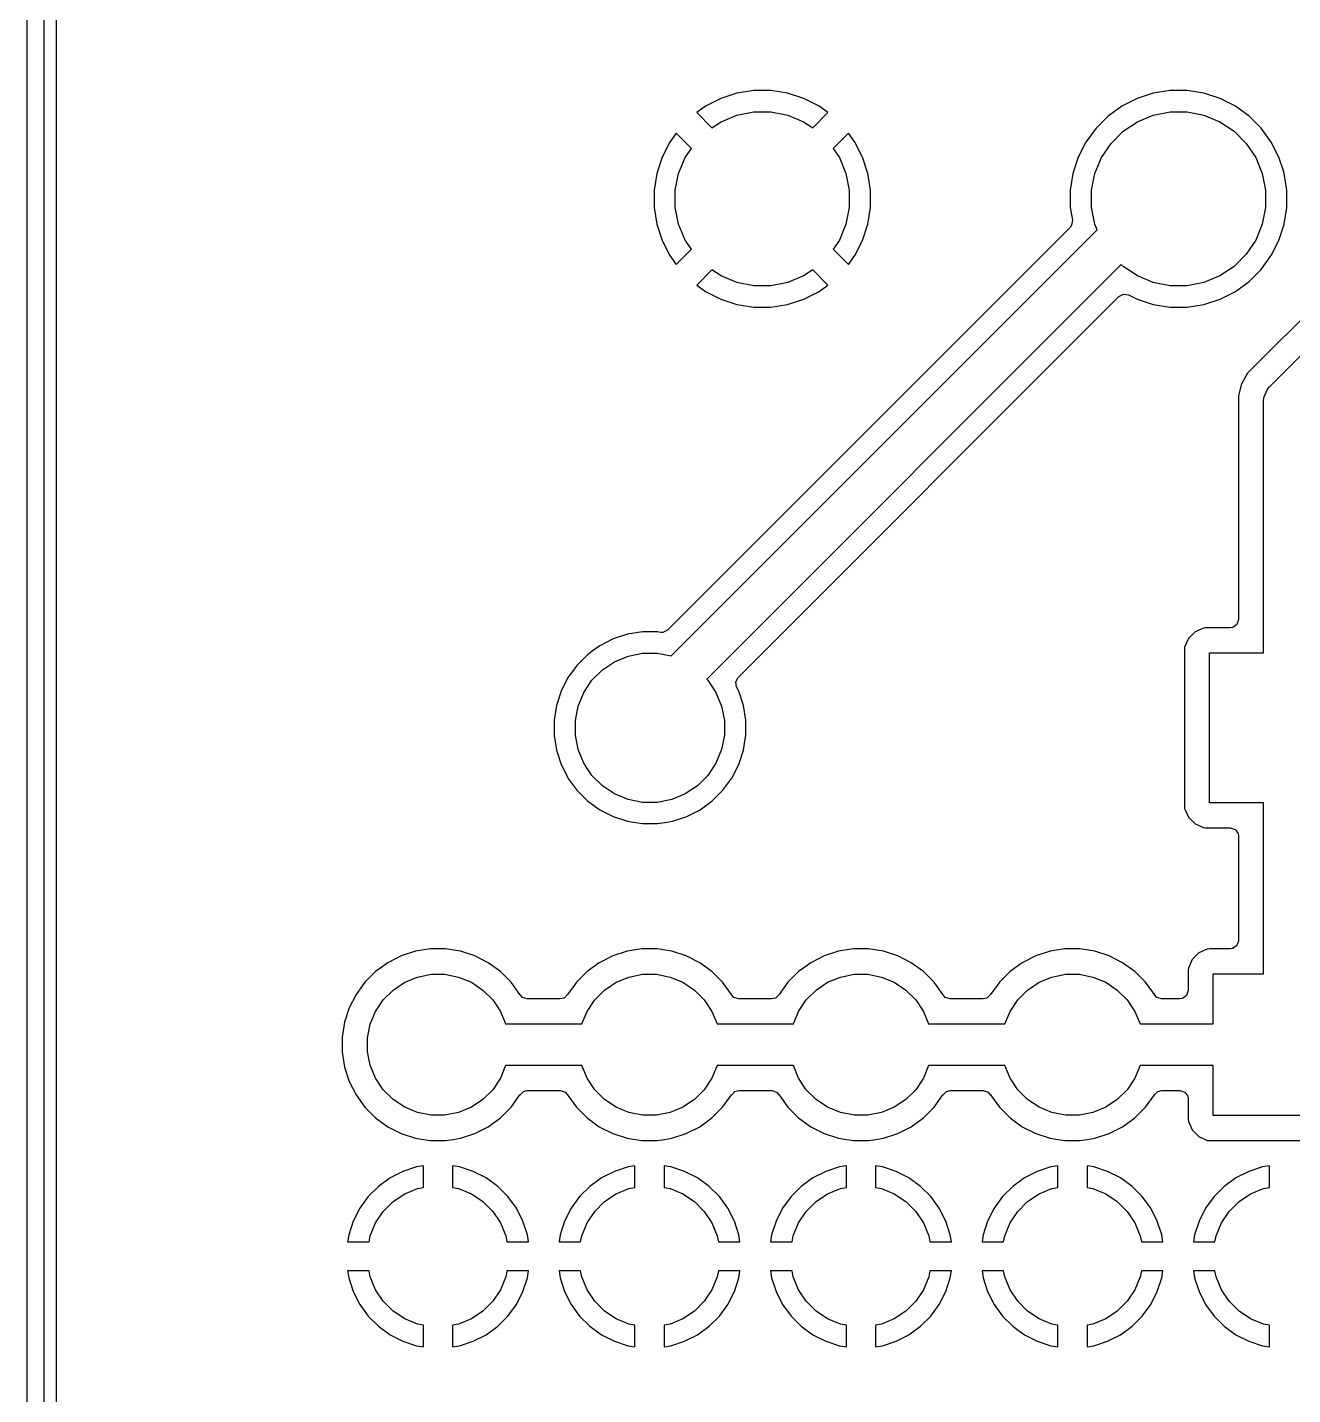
# Model space of a CAD drawing. Extents: x 0 to 130, y -140 to 0.
# Drawn here: x -0.1 to 15.1, y -27.11 to -10.69 of the extents above; entities that cross this region are included whole.
import ezdxf

# ---------------------------------------------------------------- set-up
doc = ezdxf.new("R2010")
doc.units = 0
doc.layers.add('BLACK', color=7, linetype='CONTINUOUS')

msp = doc.modelspace()

# ---------------------------------------------------------------- linework, layer by layer
at = {"layer": 'BLACK', "linetype": 'CONTINUOUS'}
for p, q in [((-0.1, -140), (-0.1, 0)), ((0.1, -0.1), (0.1, -139.9)), ((0.2505, -12.649684), (0.2505, -5.541644)), ((18.437736, -10.965337), (14.557489, -14.845586)), ((14.821223, -15.006823), (18.833617, -10.994428)), ((8.423587, -11.484008), (8.228972, -11.547243)), ((8.625685, -11.452), (8.423587, -11.484008)), ((8.830315, -11.452), (8.625685, -11.452)), ((9.032412, -11.484008), (8.830315, -11.452)), ((9.227027, -11.547243), (9.032412, -11.484008)), ((13.42347, -11.483521), (13.22878, -11.54678)), ((13.625645, -11.4515), (13.42347, -11.483521)), ((13.625648, -11.4515), (13.625645, -11.4515)), ((13.830352, -11.4515), (13.625648, -11.4515)), ((13.830355, -11.4515), (13.830352, -11.4515)), ((14.032529, -11.483521), (13.830355, -11.4515)), ((14.227219, -11.54678), (14.032529, -11.483521)), ((8.046652, -11.640139), (7.940645, -11.717156)), ((8.228972, -11.547243), (8.046652, -11.640139)), ((9.409346, -11.640138), (9.227027, -11.547243)), ((9.515352, -11.717157), (9.409346, -11.640138)), ((13.046386, -11.639714), (12.880786, -11.760029)), ((13.04639, -11.639712), (13.046386, -11.639714)), ((13.22878, -11.54678), (13.04639, -11.639712)), ((14.409609, -11.639712), (14.227219, -11.54678)), ((14.409613, -11.639714), (14.409609, -11.639712)), ((14.575213, -11.760029), (14.409613, -11.639714)), ((7.940645, -11.717156), (8.122996, -11.899507)), ((8.233033, -11.825983), (8.423201, -11.747213)), ((8.423201, -11.747213), (8.625082, -11.707056)), ((8.625082, -11.707056), (8.830918, -11.707056)), ((8.830918, -11.707056), (9.032799, -11.747213)), ((9.032799, -11.747213), (9.222967, -11.825983)), ((9.333002, -11.899506), (9.515352, -11.717157)), ((12.880786, -11.760029), (12.736029, -11.904786)), ((13.233033, -11.825983), (13.423201, -11.747213)), ((13.423201, -11.747213), (13.625082, -11.707056)), ((13.625082, -11.707056), (13.830918, -11.707056)), ((13.830918, -11.707056), (14.032799, -11.747213)), ((14.032799, -11.747213), (14.222967, -11.825983)), ((14.575215, -11.760031), (14.575213, -11.760029)), ((14.575219, -11.760034), (14.575215, -11.760031)), ((14.719966, -11.904781), (14.575219, -11.760034)), ((7.693156, -11.964645), (7.616139, -12.070652)), ((7.875507, -12.146996), (7.693156, -11.964645)), ((8.122996, -11.899507), (8.233033, -11.825983)), ((9.222967, -11.825983), (9.333002, -11.899506)), ((9.762841, -11.964645), (9.580491, -12.146994)), ((9.839861, -12.070653), (9.762841, -11.964645)), ((12.736029, -11.904786), (12.615714, -12.070386)), ((12.916339, -12.085887), (13.061887, -11.940339)), ((13.061887, -11.940339), (13.233033, -11.825983)), ((14.222967, -11.825983), (14.394113, -11.940339)), ((14.394113, -11.940339), (14.539661, -12.085887)), ((14.719968, -11.904784), (14.719966, -11.904781)), ((14.71997, -11.904786), (14.719968, -11.904784)), ((14.840285, -12.070386), (14.71997, -11.904786)), ((7.616139, -12.070652), (7.523243, -12.252972)), ((9.932756, -12.252972), (9.839861, -12.070653)), ((12.615712, -12.07039), (12.52278, -12.25278)), ((12.615714, -12.070386), (12.615712, -12.07039)), ((12.801983, -12.257033), (12.916339, -12.085887)), ((14.539661, -12.085887), (14.654017, -12.257033)), ((14.840287, -12.07039), (14.840285, -12.070386)), ((14.93322, -12.252781), (14.840287, -12.07039)), ((7.523243, -12.252972), (7.460008, -12.447587)), ((7.723213, -12.447201), (7.801983, -12.257033)), ((7.801983, -12.257033), (7.875507, -12.146996)), ((9.580491, -12.146994), (9.654017, -12.257033)), ((9.654017, -12.257033), (9.732787, -12.447201)), ((9.995991, -12.447587), (9.932756, -12.252972)), ((12.52278, -12.25278), (12.459521, -12.44747)), ((12.723213, -12.447201), (12.801983, -12.257033)), ((14.654017, -12.257033), (14.732787, -12.447201)), ((14.982571, -12.404668), (14.93322, -12.252781)), ((7.460008, -12.447587), (7.428, -12.649684)), ((7.683056, -12.649082), (7.723213, -12.447201)), ((9.732787, -12.447201), (9.772944, -12.649082)), ((10.028, -12.649684), (9.995991, -12.447587)), ((12.459521, -12.44747), (12.4275, -12.649644)), ((12.683056, -12.649082), (12.723213, -12.447201)), ((14.732787, -12.447201), (14.772944, -12.649082)), ((14.996478, -12.44747), (14.982571, -12.404668)), ((15.0285, -12.649644), (14.996478, -12.44747)), ((0.2505, -19.01145), (0.2505, -12.649684)), ((7.428, -12.649684), (7.428, -12.854315)), ((7.683056, -12.854918), (7.683056, -12.649082)), ((9.772944, -12.649082), (9.772944, -12.854918)), ((10.028, -12.854315), (10.028, -12.649684)), ((12.4275, -12.649644), (12.4275, -12.854355)), ((12.683056, -12.854918), (12.683056, -12.649082)), ((14.772944, -12.649082), (14.772944, -12.854918)), ((15.0285, -12.854355), (15.0285, -12.649644)), ((7.428, -12.854315), (7.460008, -13.056412)), ((7.723213, -13.056799), (7.683056, -12.854918)), ((9.772944, -12.854918), (9.732787, -13.056799)), ((9.995991, -13.056412), (10.028, -12.854315)), ((12.4275, -12.854355), (12.451922, -13.008548)), ((12.723213, -13.056799), (12.683056, -12.854918)), ((14.772944, -12.854918), (14.732787, -13.056799)), ((14.996478, -13.056529), (15.0285, -12.854355)), ((7.460008, -13.056412), (7.523243, -13.251027)), ((12.424145, -13.094039), (7.588935, -17.929249)), ((7.632946, -18.239499), (12.750286, -13.122159)), ((7.801983, -13.246967), (7.723213, -13.056799)), ((9.732787, -13.056799), (9.654017, -13.246967)), ((9.932756, -13.251027), (9.995991, -13.056412)), ((12.442351, -13.06898), (12.424145, -13.094039)), ((12.451922, -13.008548), (12.442351, -13.06898)), ((12.750286, -13.122159), (12.723213, -13.056799)), ((14.732787, -13.056799), (14.654017, -13.246967)), ((14.93322, -13.251219), (14.996477, -13.056534)), ((14.996477, -13.056534), (14.996478, -13.056529)), ((7.523243, -13.251027), (7.616138, -13.433346)), ((7.875506, -13.357002), (7.801983, -13.246967)), ((9.654017, -13.246967), (9.580492, -13.357004)), ((9.83986, -13.433348), (9.932756, -13.251027)), ((14.654017, -13.246967), (14.539661, -13.418113)), ((14.840287, -13.43361), (14.93322, -13.251219)), ((7.616138, -13.433346), (7.693157, -13.539352)), ((7.693157, -13.539352), (7.875506, -13.357002)), ((9.580492, -13.357004), (9.762841, -13.539353)), ((9.762842, -13.539353), (9.839856, -13.433354)), ((9.839856, -13.433354), (9.83986, -13.433348)), ((14.539661, -13.418113), (14.394113, -13.563661)), ((14.719966, -13.599219), (14.837669, -13.437214)), ((14.837669, -13.437214), (14.840285, -13.433613)), ((14.840285, -13.433613), (14.840287, -13.43361)), ((8.122994, -13.604491), (7.940645, -13.786841)), ((13.03889, -13.540664), (8.061108, -18.518445)), ((8.233033, -13.678017), (8.122994, -13.604491)), ((9.333004, -13.604492), (9.222967, -13.678017)), ((9.515353, -13.786841), (9.333004, -13.604492)), ((9.762841, -13.539353), (9.762842, -13.539353)), ((13.061887, -13.563661), (13.03889, -13.540664)), ((13.233033, -13.678017), (13.061887, -13.563661)), ((14.394113, -13.563661), (14.222967, -13.678017)), ((14.575219, -13.743966), (14.719966, -13.599219)), ((7.940645, -13.786841), (8.046653, -13.863861)), ((8.423201, -13.756787), (8.233033, -13.678017)), ((8.625082, -13.796944), (8.423201, -13.756787)), ((9.032799, -13.756787), (8.830918, -13.796944)), ((9.222967, -13.678017), (9.032799, -13.756787)), ((9.409354, -13.863856), (9.515353, -13.786842)), ((9.515353, -13.786842), (9.515353, -13.786841)), ((13.423201, -13.756787), (13.233033, -13.678017)), ((13.625082, -13.796944), (13.423201, -13.756787)), ((14.032799, -13.756787), (13.830918, -13.796944)), ((14.222967, -13.678017), (14.032799, -13.756787)), ((14.410197, -13.863861), (14.575213, -13.74397)), ((14.575213, -13.74397), (14.575219, -13.743966)), ((8.046653, -13.863861), (8.228972, -13.956756)), ((8.437433, -18.49638), (13.010858, -13.922954)), ((8.830918, -13.796944), (8.625082, -13.796944)), ((9.227027, -13.956756), (9.409348, -13.86386)), ((9.409348, -13.86386), (9.409354, -13.863856)), ((13.010858, -13.922954), (13.065373, -13.895179)), ((13.065373, -13.895179), (13.125802, -13.904749)), ((13.125802, -13.904749), (13.125805, -13.90475)), ((13.125805, -13.90475), (13.125805, -13.904751)), ((13.125805, -13.904751), (13.228777, -13.957218)), ((13.830918, -13.796944), (13.625082, -13.796944)), ((14.227219, -13.95722), (14.40961, -13.864287)), ((14.40961, -13.864287), (14.410197, -13.863861)), ((8.228972, -13.956756), (8.423587, -14.019991)), ((8.423587, -14.019991), (8.625685, -14.052)), ((8.625685, -14.052), (8.830315, -14.052)), ((8.830315, -14.052), (9.032412, -14.019991)), ((9.032412, -14.019991), (9.227027, -13.956756)), ((13.228777, -13.957218), (13.228778, -13.957219)), ((13.228778, -13.957219), (13.22878, -13.957219)), ((13.22878, -13.957219), (13.228781, -13.95722)), ((13.228781, -13.95722), (13.423466, -14.020477)), ((13.423466, -14.020477), (13.423467, -14.020477)), ((13.423467, -14.020477), (13.42347, -14.020478)), ((13.42347, -14.020478), (13.625645, -14.0525)), ((13.625645, -14.0525), (13.625648, -14.0525)), ((13.625648, -14.0525), (13.830355, -14.0525)), ((13.830355, -14.0525), (14.032529, -14.020478)), ((14.032529, -14.020478), (14.03253, -14.020477)), ((14.03253, -14.020477), (14.032534, -14.020477)), ((14.032534, -14.020477), (14.227219, -13.95722)), ((14.557489, -14.845586), (14.491394, -14.960069)), ((14.485015, -14.971115), (14.4475, -15.111125)), ((14.485017, -14.971112), (14.485015, -14.971115)), ((14.491392, -14.960072), (14.485017, -14.971112)), ((14.491394, -14.960069), (14.491392, -14.960072)), ((14.752804, -15.134827), (14.790133, -15.044707)), ((14.790133, -15.044707), (14.790137, -15.044702)), ((14.790137, -15.044702), (14.821223, -15.006823)), ((14.4475, -15.111125), (14.4475, -17.8025)), ((14.748, -15.1836), (14.752804, -15.134827)), ((14.748, -18.202), (14.748, -15.1836)), ((14.428593, -17.860691), (14.379093, -17.896655)), ((14.4475, -17.8025), (14.428593, -17.860691)), ((6.936362, -18.035788), (6.775008, -18.118002)), ((7.108593, -17.979828), (6.936362, -18.035788)), ((7.287451, -17.9515), (7.108593, -17.979828)), ((7.287454, -17.9515), (7.287451, -17.9515)), ((7.468546, -17.9515), (7.287454, -17.9515)), ((7.468552, -17.9515), (7.468546, -17.9515)), ((7.503446, -17.957026), (7.468552, -17.9515)), ((7.534418, -17.957026), (7.503446, -17.957026)), ((7.588935, -17.929249), (7.534418, -17.957026)), ((13.845794, -18.029235), (13.800414, -18.132011)), ((13.925235, -17.949794), (13.845794, -18.029235)), ((14.028009, -17.904414), (13.925235, -17.949794)), ((14.053136, -17.901501), (14.028009, -17.904414)), ((14.053139, -17.9015), (14.053136, -17.901501)), ((14.3485, -17.9015), (14.053139, -17.9015)), ((14.379093, -17.896655), (14.3485, -17.9015)), ((6.701752, -18.171225), (6.628499, -18.224447)), ((6.775008, -18.118002), (6.701752, -18.171225)), ((7.116744, -18.240754), (7.289785, -18.206334)), ((7.289785, -18.206334), (7.466215, -18.206334)), ((7.466215, -18.206334), (7.632946, -18.239499)), ((13.800414, -18.132011), (13.7975, -18.15713)), ((13.7975, -18.15713), (13.7975, -20.04686)), ((14.098, -20.002), (14.098, -18.202)), ((14.098, -18.202), (14.748, -18.202)), ((6.500447, -18.352499), (6.447225, -18.425752)), ((6.628499, -18.224447), (6.500447, -18.352499)), ((6.807046, -18.406291), (6.953743, -18.308271)), ((6.953743, -18.308271), (7.116744, -18.240754)), ((6.394002, -18.499008), (6.311788, -18.660362)), ((6.447225, -18.425752), (6.394002, -18.499008)), ((6.584271, -18.677743), (6.682291, -18.531046)), ((6.682291, -18.531046), (6.807046, -18.406291)), ((8.061108, -18.518445), (8.073709, -18.531046)), ((8.073709, -18.531046), (8.171729, -18.677743)), ((8.409656, -18.550897), (8.437433, -18.49638)), ((6.311788, -18.660362), (6.255828, -18.832593)), ((6.516754, -18.840744), (6.584271, -18.677743)), ((8.171729, -18.677743), (8.239246, -18.840744)), ((8.419228, -18.611329), (8.409656, -18.550897)), ((8.444211, -18.660361), (8.419228, -18.611329)), ((8.500171, -18.832591), (8.444211, -18.660361)), ((6.255828, -18.832593), (6.2275, -19.01145)), ((6.482334, -19.013785), (6.516754, -18.840744)), ((8.239246, -18.840744), (8.273666, -19.013785)), ((8.500171, -18.832593), (8.500171, -18.832591)), ((8.5285, -19.01145), (8.500171, -18.832593)), ((0.2505, -22.81645), (0.2505, -19.01145)), ((6.2275, -19.01145), (6.2275, -19.192549)), ((6.482334, -19.190215), (6.482334, -19.013785)), ((8.273666, -19.013785), (8.273666, -19.190215)), ((8.5285, -19.192549), (8.5285, -19.01145)), ((6.2275, -19.192549), (6.255828, -19.371406)), ((6.516754, -19.363256), (6.482334, -19.190215)), ((8.273666, -19.190215), (8.239246, -19.363256)), ((8.521479, -19.236874), (8.5285, -19.192549)), ((6.584271, -19.526257), (6.516754, -19.363256)), ((8.239246, -19.363256), (8.171729, -19.526257)), ((8.500171, -19.371409), (8.521479, -19.236874)), ((6.255828, -19.371406), (6.311788, -19.543637)), ((6.682291, -19.672954), (6.584271, -19.526257)), ((8.171729, -19.526257), (8.073709, -19.672954)), ((8.444211, -19.543639), (8.500171, -19.371409)), ((6.311788, -19.543637), (6.383101, -19.683597)), ((6.383101, -19.683597), (6.394004, -19.704994)), ((6.807046, -19.797709), (6.682291, -19.672954)), ((8.073709, -19.672954), (7.948954, -19.797709)), ((8.361996, -19.704994), (8.444211, -19.543639)), ((6.394004, -19.704994), (6.500447, -19.851501)), ((6.500447, -19.851501), (6.628499, -19.979553)), ((6.953743, -19.895729), (6.807046, -19.797709)), ((7.948954, -19.797709), (7.802257, -19.895729)), ((8.127501, -19.979553), (8.255553, -19.851501)), ((8.255553, -19.851501), (8.361996, -19.704994)), ((6.628499, -19.979553), (6.775006, -20.085996)), ((7.116744, -19.963246), (6.953743, -19.895729)), ((7.289785, -19.997666), (7.116744, -19.963246)), ((7.466215, -19.997666), (7.289785, -19.997666)), ((7.639256, -19.963246), (7.466215, -19.997666)), ((7.802257, -19.895729), (7.639256, -19.963246)), ((7.980994, -20.085996), (8.127501, -19.979553)), ((14.748, -20.002), (14.098, -20.002)), ((14.748, -22.057), (14.748, -20.002)), ((6.775006, -20.085996), (6.936361, -20.168211)), ((6.936361, -20.168211), (7.108591, -20.224171)), ((7.647409, -20.224171), (7.819639, -20.168211)), ((7.819639, -20.168211), (7.980994, -20.085996)), ((13.7975, -20.04686), (13.797501, -20.046863)), ((13.797501, -20.046863), (13.800414, -20.07199)), ((13.800414, -20.07199), (13.806599, -20.085997)), ((13.806599, -20.085997), (13.845794, -20.174765)), ((13.845794, -20.174765), (13.925235, -20.254206)), ((7.108591, -20.224171), (7.180136, -20.235502)), ((7.180136, -20.235502), (7.287451, -20.2525)), ((7.287451, -20.2525), (7.287454, -20.2525)), ((7.287454, -20.2525), (7.468549, -20.2525)), ((7.468549, -20.2525), (7.557977, -20.238335)), ((7.557977, -20.238335), (7.647409, -20.224171)), ((13.925235, -20.254206), (14.028009, -20.299585)), ((14.028009, -20.299585), (14.053135, -20.3025)), ((14.053135, -20.3025), (14.3485, -20.302499)), ((14.3485, -20.302499), (14.40669, -20.321406)), ((14.40669, -20.321406), (14.442654, -20.370906)), ((14.442654, -20.370906), (14.4475, -20.401499)), ((14.4475, -20.401499), (14.4475, -21.6575)), ((14.4475, -21.6575), (14.428593, -21.715691)), ((4.563593, -21.784828), (4.391362, -21.840788)), ((4.742451, -21.7565), (4.563593, -21.784828)), ((4.742454, -21.7565), (4.742451, -21.7565)), ((4.923546, -21.7565), (4.742454, -21.7565)), ((4.923549, -21.7565), (4.923546, -21.7565)), ((5.102406, -21.784828), (4.923549, -21.7565)), ((5.274637, -21.840788), (5.102406, -21.784828)), ((7.103593, -21.784828), (6.931362, -21.840788)), ((7.282451, -21.7565), (7.103593, -21.784828)), ((7.282454, -21.7565), (7.282451, -21.7565)), ((7.463546, -21.7565), (7.282454, -21.7565)), ((7.463549, -21.7565), (7.463546, -21.7565)), ((7.642406, -21.784828), (7.463549, -21.7565)), ((7.814637, -21.840788), (7.642406, -21.784828)), ((9.643593, -21.784828), (9.471362, -21.840788)), ((9.822451, -21.7565), (9.643593, -21.784828)), ((9.822454, -21.7565), (9.822451, -21.7565)), ((10.003546, -21.7565), (9.822454, -21.7565)), ((10.003549, -21.7565), (10.003546, -21.7565)), ((10.182406, -21.784828), (10.003549, -21.7565)), ((10.354637, -21.840788), (10.182406, -21.784828)), ((12.183593, -21.784828), (12.011362, -21.840788)), ((12.362451, -21.7565), (12.183593, -21.784828)), ((12.362454, -21.7565), (12.362451, -21.7565)), ((12.543546, -21.7565), (12.362454, -21.7565)), ((12.543549, -21.7565), (12.543546, -21.7565)), ((12.722406, -21.784828), (12.543549, -21.7565)), ((12.894637, -21.840788), (12.722406, -21.784828)), ((13.970235, -21.804794), (13.890794, -21.884235)), ((14.073009, -21.759414), (13.970235, -21.804794)), ((14.098135, -21.756501), (14.073009, -21.759414)), ((14.09814, -21.7565), (14.098135, -21.756501)), ((14.3485, -21.7565), (14.09814, -21.7565)), ((14.379093, -21.751655), (14.3485, -21.7565)), ((14.428593, -21.715691), (14.379093, -21.751655)), ((4.156752, -21.976225), (4.083499, -22.029447)), ((4.230008, -21.923002), (4.156752, -21.976225)), ((4.391362, -21.840788), (4.230008, -21.923002)), ((5.435991, -21.923002), (5.274637, -21.840788)), ((5.435993, -21.923003), (5.435991, -21.923002)), ((5.435994, -21.923004), (5.435993, -21.923003)), ((5.582501, -22.029447), (5.435994, -21.923004)), ((6.696752, -21.976225), (6.623499, -22.029447)), ((6.770008, -21.923002), (6.696752, -21.976225)), ((6.931362, -21.840788), (6.770008, -21.923002)), ((7.975991, -21.923002), (7.814637, -21.840788)), ((7.975993, -21.923003), (7.975991, -21.923002)), ((7.975994, -21.923004), (7.975993, -21.923003)), ((8.122501, -22.029447), (7.975994, -21.923004)), ((9.236752, -21.976225), (9.163499, -22.029447)), ((9.310008, -21.923002), (9.236752, -21.976225)), ((9.471362, -21.840788), (9.310008, -21.923002)), ((10.515991, -21.923002), (10.354637, -21.840788)), ((10.515993, -21.923003), (10.515991, -21.923002)), ((10.515994, -21.923004), (10.515993, -21.923003)), ((10.662501, -22.029447), (10.515994, -21.923004)), ((11.776752, -21.976225), (11.703499, -22.029447)), ((11.850008, -21.923002), (11.776752, -21.976225)), ((12.011362, -21.840788), (11.850008, -21.923002)), ((13.055991, -21.923002), (12.894637, -21.840788)), ((13.055993, -21.923003), (13.055991, -21.923002)), ((13.055994, -21.923004), (13.055993, -21.923003)), ((13.202501, -22.029447), (13.055994, -21.923004)), ((13.845414, -21.987011), (13.8425, -22.01213)), ((13.890794, -21.884235), (13.845414, -21.987011)), ((3.955447, -22.157499), (3.907424, -22.223597)), ((4.083499, -22.029447), (3.955447, -22.157499)), ((4.293766, -22.249941), (4.432313, -22.157367)), ((4.432313, -22.157367), (4.586258, -22.093601)), ((4.586258, -22.093601), (4.749685, -22.061093)), ((4.749685, -22.061093), (4.916315, -22.061093)), ((4.916315, -22.061093), (5.079742, -22.093601)), ((5.079742, -22.093601), (5.233687, -22.157367)), ((5.233687, -22.157367), (5.372234, -22.249941)), ((5.710553, -22.157499), (5.582501, -22.029447)), ((5.797467, -22.277127), (5.710553, -22.157499)), ((6.495447, -22.157499), (6.467111, -22.1965)), ((6.623499, -22.029447), (6.495447, -22.157499)), ((6.833766, -22.249941), (6.972313, -22.157367)), ((6.972313, -22.157367), (7.126258, -22.093601)), ((7.126258, -22.093601), (7.289685, -22.061093)), ((7.289685, -22.061093), (7.456315, -22.061093)), ((7.456315, -22.061093), (7.619742, -22.093601)), ((7.619742, -22.093601), (7.773687, -22.157367)), ((7.773687, -22.157367), (7.912234, -22.249941)), ((8.250553, -22.157499), (8.122501, -22.029447)), ((8.337467, -22.277127), (8.250553, -22.157499)), ((9.035447, -22.157499), (9.007111, -22.1965)), ((9.163499, -22.029447), (9.035447, -22.157499)), ((9.373766, -22.249941), (9.512313, -22.157367)), ((9.512313, -22.157367), (9.666258, -22.093601)), ((9.666258, -22.093601), (9.829685, -22.061093)), ((9.829685, -22.061093), (9.996315, -22.061093)), ((9.996315, -22.061093), (10.159742, -22.093601)), ((10.159742, -22.093601), (10.313687, -22.157367)), ((10.313687, -22.157367), (10.452234, -22.249941)), ((10.790553, -22.157499), (10.662501, -22.029447)), ((10.877467, -22.277127), (10.790553, -22.157499)), ((11.575447, -22.157499), (11.547111, -22.1965)), ((11.703499, -22.029447), (11.575447, -22.157499)), ((11.913766, -22.249941), (12.052313, -22.157367)), ((12.052313, -22.157367), (12.206258, -22.093601)), ((12.206258, -22.093601), (12.369685, -22.061093)), ((12.369685, -22.061093), (12.536315, -22.061093)), ((12.536315, -22.061093), (12.699742, -22.093601)), ((12.699742, -22.093601), (12.853687, -22.157367)), ((12.853687, -22.157367), (12.992234, -22.249941)), ((13.330553, -22.157499), (13.202501, -22.029447)), ((13.417467, -22.277127), (13.330553, -22.157499)), ((13.8425, -22.01213), (13.8425, -22.2575)), ((14.143, -22.657), (14.143, -22.057)), ((14.143, -22.057), (14.748, -22.057)), ((3.849002, -22.304008), (3.766788, -22.465362)), ((3.907424, -22.223597), (3.849002, -22.304008)), ((4.175941, -22.367766), (4.293766, -22.249941)), ((5.372234, -22.249941), (5.490059, -22.367766)), ((5.816998, -22.304009), (5.797467, -22.277127)), ((5.81903, -22.307325), (5.816998, -22.304009)), ((5.819906, -22.306787), (5.81903, -22.307325)), ((5.84622, -22.337593), (5.819906, -22.306787)), ((6.385701, -22.306547), (6.346521, -22.345716)), ((6.38697, -22.307325), (6.385701, -22.306547)), ((6.389001, -22.304009), (6.38697, -22.307325)), ((6.467111, -22.1965), (6.389001, -22.304009)), ((6.715941, -22.367766), (6.833766, -22.249941)), ((7.912234, -22.249941), (8.030059, -22.367766)), ((8.356998, -22.304009), (8.337467, -22.277127)), ((8.35903, -22.307325), (8.356998, -22.304009)), ((8.359906, -22.306787), (8.35903, -22.307325)), ((8.38622, -22.337593), (8.359906, -22.306787)), ((8.925701, -22.306547), (8.886521, -22.345716)), ((8.92697, -22.307325), (8.925701, -22.306547)), ((8.929001, -22.304009), (8.92697, -22.307325)), ((9.007111, -22.1965), (8.929001, -22.304009)), ((9.255941, -22.367766), (9.373766, -22.249941)), ((10.452234, -22.249941), (10.570059, -22.367766)), ((10.896998, -22.304009), (10.877467, -22.277127)), ((10.89903, -22.307325), (10.896998, -22.304009)), ((10.899906, -22.306787), (10.89903, -22.307325)), ((10.92622, -22.337593), (10.899906, -22.306787)), ((11.465701, -22.306547), (11.426521, -22.345716)), ((11.46697, -22.307325), (11.465701, -22.306547)), ((11.469001, -22.304009), (11.46697, -22.307325)), ((11.547111, -22.1965), (11.469001, -22.304009)), ((11.795941, -22.367766), (11.913766, -22.249941)), ((12.992234, -22.249941), (13.110059, -22.367766)), ((13.436998, -22.304009), (13.417467, -22.277127)), ((13.43903, -22.307325), (13.436998, -22.304009)), ((13.439906, -22.306787), (13.43903, -22.307325)), ((13.46622, -22.337593), (13.439906, -22.306787)), ((13.823593, -22.315691), (13.774093, -22.351655)), ((13.8425, -22.2575), (13.823593, -22.315691)), ((3.766788, -22.465362), (3.710828, -22.637593)), ((4.083367, -22.506313), (4.175941, -22.367766)), ((5.490059, -22.367766), (5.582633, -22.506313)), ((5.904411, -22.3565), (5.84622, -22.337593)), ((6.301589, -22.3565), (5.904411, -22.3565)), ((6.346521, -22.345716), (6.301589, -22.3565)), ((6.623367, -22.506313), (6.715941, -22.367766)), ((8.030059, -22.367766), (8.122633, -22.506313)), ((8.444411, -22.3565), (8.38622, -22.337593)), ((8.841589, -22.3565), (8.444411, -22.3565)), ((8.886521, -22.345716), (8.841589, -22.3565)), ((9.163367, -22.506313), (9.255941, -22.367766)), ((10.570059, -22.367766), (10.662633, -22.506313)), ((10.984411, -22.3565), (10.92622, -22.337593)), ((11.381589, -22.3565), (10.984411, -22.3565)), ((11.426521, -22.345716), (11.381589, -22.3565)), ((11.703367, -22.506313), (11.795941, -22.367766)), ((13.110059, -22.367766), (13.202633, -22.506313)), ((13.524411, -22.3565), (13.46622, -22.337593)), ((13.7435, -22.3565), (13.524411, -22.3565)), ((13.774093, -22.351655), (13.7435, -22.3565)), ((3.710828, -22.637593), (3.6825, -22.81645)), ((4.019601, -22.660258), (4.083367, -22.506313)), ((5.582633, -22.506313), (5.645049, -22.657)), ((6.560951, -22.657), (6.623367, -22.506313)), ((8.122633, -22.506313), (8.185049, -22.657)), ((9.100951, -22.657), (9.163367, -22.506313)), ((10.662633, -22.506313), (10.725049, -22.657)), ((11.640951, -22.657), (11.703367, -22.506313)), ((13.202633, -22.506313), (13.265049, -22.657)), ((3.987093, -22.823685), (4.019601, -22.660258)), ((5.645049, -22.657), (6.560951, -22.657)), ((8.185049, -22.657), (9.100951, -22.657)), ((10.725049, -22.657), (11.640951, -22.657)), ((13.265049, -22.657), (14.143, -22.657)), ((0.2505, -25.272), (0.2505, -22.81645)), ((3.6825, -22.81645), (3.6825, -22.997549)), ((3.987093, -22.990315), (3.987093, -22.823685)), ((3.6825, -22.997549), (3.710828, -23.176406)), ((4.019601, -23.153742), (3.987093, -22.990315)), ((3.710828, -23.176406), (3.766788, -23.348637)), ((4.083367, -23.307687), (4.019601, -23.153742)), ((4.175941, -23.446234), (4.083367, -23.307687)), ((5.582633, -23.307687), (5.490059, -23.446234)), ((5.645049, -23.157), (5.582633, -23.307687)), ((6.560951, -23.157), (5.645049, -23.157)), ((6.623367, -23.307687), (6.560951, -23.157)), ((6.715941, -23.446234), (6.623367, -23.307687)), ((8.122633, -23.307687), (8.030059, -23.446234)), ((8.185049, -23.157), (8.122633, -23.307687)), ((9.100951, -23.157), (8.185049, -23.157)), ((9.163367, -23.307687), (9.100951, -23.157)), ((9.255941, -23.446234), (9.163367, -23.307687)), ((10.662633, -23.307687), (10.570059, -23.446234)), ((10.725049, -23.157), (10.662633, -23.307687)), ((11.640951, -23.157), (10.725049, -23.157)), ((11.703367, -23.307687), (11.640951, -23.157)), ((11.795941, -23.446234), (11.703367, -23.307687)), ((13.202633, -23.307687), (13.110059, -23.446234)), ((13.265049, -23.157), (13.202633, -23.307687)), ((14.143, -23.157), (13.265049, -23.157)), ((14.143, -23.757), (14.143, -23.157)), ((3.766788, -23.348637), (3.849001, -23.50999)), ((4.293766, -23.564059), (4.175941, -23.446234)), ((5.490059, -23.446234), (5.372234, -23.564059)), ((5.820298, -23.507452), (5.859479, -23.468284)), ((5.859479, -23.468284), (5.904411, -23.4575)), ((5.904411, -23.4575), (6.301589, -23.4575)), ((6.301589, -23.4575), (6.35978, -23.476407)), ((6.833766, -23.564059), (6.715941, -23.446234)), ((8.030059, -23.446234), (7.912234, -23.564059)), ((8.360298, -23.507452), (8.399479, -23.468284)), ((8.399479, -23.468284), (8.444411, -23.4575)), ((8.444411, -23.4575), (8.841589, -23.4575)), ((8.841589, -23.4575), (8.89978, -23.476407)), ((9.373766, -23.564059), (9.255941, -23.446234)), ((10.570059, -23.446234), (10.452234, -23.564059)), ((10.900298, -23.507452), (10.939479, -23.468284)), ((10.939479, -23.468284), (10.984411, -23.4575)), ((10.984411, -23.4575), (11.381589, -23.4575)), ((11.381589, -23.4575), (11.43978, -23.476407)), ((11.913766, -23.564059), (11.795941, -23.446234)), ((13.110059, -23.446234), (12.992234, -23.564059)), ((13.440298, -23.507452), (13.479479, -23.468284)), ((13.479479, -23.468284), (13.524411, -23.4575)), ((13.524411, -23.4575), (13.743501, -23.4575)), ((13.743501, -23.4575), (13.801692, -23.476407)), ((3.849001, -23.50999), (3.849004, -23.509994)), ((3.849004, -23.509994), (3.955447, -23.656501)), ((4.432313, -23.656633), (4.293766, -23.564059)), ((5.372234, -23.564059), (5.233687, -23.656633)), ((5.710553, -23.656501), (5.816996, -23.509994)), ((5.816996, -23.509994), (5.816998, -23.509989)), ((5.816998, -23.509989), (5.81903, -23.506675)), ((5.81903, -23.506675), (5.820298, -23.507452)), ((6.35978, -23.476407), (6.386093, -23.507212)), ((6.386093, -23.507212), (6.38697, -23.506675)), ((6.38697, -23.506675), (6.389001, -23.50999)), ((6.389001, -23.50999), (6.389002, -23.509991)), ((6.389002, -23.509991), (6.389004, -23.509994)), ((6.389004, -23.509994), (6.495447, -23.656501)), ((6.972313, -23.656633), (6.833766, -23.564059)), ((7.912234, -23.564059), (7.773687, -23.656633)), ((8.250553, -23.656501), (8.356996, -23.509994)), ((8.356996, -23.509994), (8.356998, -23.509989)), ((8.356998, -23.509989), (8.35903, -23.506675)), ((8.35903, -23.506675), (8.360298, -23.507452)), ((8.89978, -23.476407), (8.926093, -23.507212)), ((8.926093, -23.507212), (8.92697, -23.506675)), ((8.92697, -23.506675), (8.929001, -23.50999)), ((8.929001, -23.50999), (8.929002, -23.509991)), ((8.929002, -23.509991), (8.929004, -23.509994)), ((8.929004, -23.509994), (9.035447, -23.656501)), ((9.512313, -23.656633), (9.373766, -23.564059)), ((10.452234, -23.564059), (10.313687, -23.656633)), ((10.790553, -23.656501), (10.896996, -23.509994)), ((10.896996, -23.509994), (10.896998, -23.509989)), ((10.896998, -23.509989), (10.89903, -23.506675)), ((10.89903, -23.506675), (10.900298, -23.507452)), ((11.43978, -23.476407), (11.466093, -23.507212)), ((11.466093, -23.507212), (11.46697, -23.506675)), ((11.46697, -23.506675), (11.469001, -23.50999)), ((11.469001, -23.50999), (11.469002, -23.509991)), ((11.469002, -23.509991), (11.469004, -23.509994)), ((11.469004, -23.509994), (11.575447, -23.656501)), ((12.052313, -23.656633), (11.913766, -23.564059)), ((12.992234, -23.564059), (12.853687, -23.656633)), ((13.330553, -23.656501), (13.436996, -23.509994)), ((13.436996, -23.509994), (13.436998, -23.509989)), ((13.436998, -23.509989), (13.43903, -23.506675)), ((13.43903, -23.506675), (13.440298, -23.507452)), ((13.801692, -23.476407), (13.837656, -23.525907)), ((13.837656, -23.525907), (13.842501, -23.5565)), ((13.842501, -23.5565), (13.842501, -23.801863)), ((3.955447, -23.656501), (4.083499, -23.784553)), ((4.083499, -23.784553), (4.230006, -23.890996)), ((4.586258, -23.720399), (4.432313, -23.656633)), ((4.749685, -23.752907), (4.586258, -23.720399)), ((4.916315, -23.752907), (4.749685, -23.752907)), ((5.079742, -23.720399), (4.916315, -23.752907)), ((5.233687, -23.656633), (5.079742, -23.720399)), ((5.435994, -23.890996), (5.582501, -23.784553)), ((5.582501, -23.784553), (5.710553, -23.656501)), ((6.495447, -23.656501), (6.623499, -23.784553)), ((6.623499, -23.784553), (6.770006, -23.890996)), ((7.126258, -23.720399), (6.972313, -23.656633)), ((7.289685, -23.752907), (7.126258, -23.720399)), ((7.456315, -23.752907), (7.289685, -23.752907)), ((7.619742, -23.720399), (7.456315, -23.752907)), ((7.773687, -23.656633), (7.619742, -23.720399)), ((7.975994, -23.890996), (8.122501, -23.784553)), ((8.122501, -23.784553), (8.250553, -23.656501)), ((9.035447, -23.656501), (9.163499, -23.784553)), ((9.163499, -23.784553), (9.310006, -23.890996)), ((9.666258, -23.720399), (9.512313, -23.656633)), ((9.829685, -23.752907), (9.666258, -23.720399)), ((9.996315, -23.752907), (9.829685, -23.752907)), ((10.159742, -23.720399), (9.996315, -23.752907)), ((10.313687, -23.656633), (10.159742, -23.720399)), ((10.515994, -23.890996), (10.662501, -23.784553)), ((10.662501, -23.784553), (10.790553, -23.656501)), ((11.575447, -23.656501), (11.703499, -23.784553)), ((11.703499, -23.784553), (11.850006, -23.890996)), ((12.206258, -23.720399), (12.052313, -23.656633)), ((12.369685, -23.752907), (12.206258, -23.720399)), ((12.536315, -23.752907), (12.369685, -23.752907)), ((12.699742, -23.720399), (12.536315, -23.752907)), ((12.853687, -23.656633), (12.699742, -23.720399)), ((13.055994, -23.890996), (13.202501, -23.784553)), ((13.202501, -23.784553), (13.330553, -23.656501)), ((15.843, -23.757), (14.143, -23.757)), ((4.230006, -23.890996), (4.391361, -23.973211)), ((5.274639, -23.973211), (5.435994, -23.890996)), ((6.770006, -23.890996), (6.931361, -23.973211)), ((7.814639, -23.973211), (7.975994, -23.890996)), ((9.310006, -23.890996), (9.471361, -23.973211)), ((10.354639, -23.973211), (10.515994, -23.890996)), ((11.850006, -23.890996), (12.011361, -23.973211)), ((12.894639, -23.973211), (13.055994, -23.890996)), ((13.842501, -23.801863), (13.845414, -23.82699)), ((13.845414, -23.82699), (13.866076, -23.873785)), ((13.866076, -23.873785), (13.890794, -23.929765)), ((13.890794, -23.929765), (13.970235, -24.009206)), ((4.391361, -23.973211), (4.563591, -24.029171)), ((4.563591, -24.029171), (4.635136, -24.040502)), ((4.635136, -24.040502), (4.742451, -24.0575)), ((4.742451, -24.0575), (4.742454, -24.0575)), ((4.742454, -24.0575), (4.923549, -24.0575)), ((4.923549, -24.0575), (5.012977, -24.043335)), ((5.012977, -24.043335), (5.102409, -24.029171)), ((5.102409, -24.029171), (5.274639, -23.973211)), ((6.931361, -23.973211), (7.103591, -24.029171)), ((7.103591, -24.029171), (7.175136, -24.040502)), ((7.175136, -24.040502), (7.282451, -24.0575)), ((7.282451, -24.0575), (7.282454, -24.0575)), ((7.282454, -24.0575), (7.463549, -24.0575)), ((7.463549, -24.0575), (7.552977, -24.043335)), ((7.552977, -24.043335), (7.642409, -24.029171)), ((7.642409, -24.029171), (7.814639, -23.973211)), ((9.471361, -23.973211), (9.643591, -24.029171)), ((9.643591, -24.029171), (9.715136, -24.040502)), ((9.715136, -24.040502), (9.822451, -24.0575)), ((9.822451, -24.0575), (9.822454, -24.0575)), ((9.822454, -24.0575), (10.003549, -24.0575)), ((10.003549, -24.0575), (10.092977, -24.043335)), ((10.092977, -24.043335), (10.182409, -24.029171)), ((10.182409, -24.029171), (10.354639, -23.973211)), ((12.011361, -23.973211), (12.183591, -24.029171)), ((12.183591, -24.029171), (12.255136, -24.040502)), ((12.255136, -24.040502), (12.362451, -24.0575)), ((12.362451, -24.0575), (12.362454, -24.0575)), ((12.362454, -24.0575), (12.543549, -24.0575)), ((12.543549, -24.0575), (12.632977, -24.043335)), ((12.632977, -24.043335), (12.722409, -24.029171)), ((12.722409, -24.029171), (12.894639, -23.973211)), ((13.970235, -24.009206), (14.073009, -24.054585)), ((14.073009, -24.054585), (14.098135, -24.0575)), ((14.098135, -24.0575), (15.887864, -24.057499)), ((4.410751, -24.427588), (4.256475, -24.506195)), ((4.575412, -24.374086), (4.410751, -24.427588)), ((4.657999, -24.361005), (4.575412, -24.374086)), ((4.658, -24.361005), (4.657999, -24.361005)), ((4.658, -24.61933), (4.658, -24.361005)), ((5.090587, -24.374086), (5.008, -24.361005)), ((5.008, -24.361005), (5.008, -24.61933)), ((5.255248, -24.427588), (5.090587, -24.374086)), ((5.409524, -24.506195), (5.255248, -24.427588)), ((6.950751, -24.427588), (6.796475, -24.506195)), ((7.115412, -24.374086), (6.950751, -24.427588)), ((7.197999, -24.361005), (7.115412, -24.374086)), ((7.198, -24.361005), (7.197999, -24.361005)), ((7.198, -24.61933), (7.198, -24.361005)), ((7.630587, -24.374086), (7.548, -24.361005)), ((7.548, -24.361005), (7.548, -24.61933)), ((7.795248, -24.427588), (7.630587, -24.374086)), ((7.949524, -24.506195), (7.795248, -24.427588)), ((9.490751, -24.427588), (9.336475, -24.506195)), ((9.655412, -24.374086), (9.490751, -24.427588)), ((9.737999, -24.361005), (9.655412, -24.374086)), ((9.738, -24.361005), (9.737999, -24.361005)), ((9.738, -24.61933), (9.738, -24.361005)), ((10.170587, -24.374086), (10.088, -24.361005)), ((10.088, -24.361005), (10.088, -24.61933)), ((10.335248, -24.427588), (10.170587, -24.374086)), ((10.489524, -24.506195), (10.335248, -24.427588)), ((12.030751, -24.427588), (11.876475, -24.506195)), ((12.195412, -24.374086), (12.030751, -24.427588)), ((12.277999, -24.361005), (12.195412, -24.374086)), ((12.278, -24.361005), (12.277999, -24.361005)), ((12.278, -24.61933), (12.278, -24.361005)), ((12.710587, -24.374086), (12.628, -24.361005)), ((12.628, -24.361005), (12.628, -24.61933)), ((12.875248, -24.427588), (12.710587, -24.374086)), ((13.029524, -24.506195), (12.875248, -24.427588)), ((14.570751, -24.427588), (14.416475, -24.506195)), ((14.735412, -24.374086), (14.570751, -24.427588)), ((14.817999, -24.361005), (14.735412, -24.374086)), ((14.818, -24.361005), (14.817999, -24.361005)), ((14.818, -24.61933), (14.818, -24.361005)), ((4.116403, -24.607962), (3.993962, -24.730403)), ((4.256471, -24.506197), (4.116403, -24.607962)), ((4.256475, -24.506195), (4.256471, -24.506197)), ((4.586258, -24.633601), (4.658, -24.61933)), ((5.008, -24.61933), (5.079742, -24.633601)), ((5.409528, -24.506197), (5.409524, -24.506195)), ((5.549596, -24.607962), (5.409528, -24.506197)), ((5.672037, -24.730403), (5.549596, -24.607962)), ((6.656403, -24.607962), (6.533962, -24.730403)), ((6.796471, -24.506197), (6.656403, -24.607962)), ((6.796475, -24.506195), (6.796471, -24.506197)), ((7.126258, -24.633601), (7.198, -24.61933)), ((7.548, -24.61933), (7.619742, -24.633601)), ((7.949528, -24.506197), (7.949524, -24.506195)), ((8.089596, -24.607962), (7.949528, -24.506197)), ((8.212037, -24.730403), (8.089596, -24.607962)), ((9.196403, -24.607962), (9.073962, -24.730403)), ((9.336471, -24.506197), (9.196403, -24.607962)), ((9.336475, -24.506195), (9.336471, -24.506197)), ((9.666258, -24.633601), (9.738, -24.61933)), ((10.088, -24.61933), (10.159742, -24.633601)), ((10.489528, -24.506197), (10.489524, -24.506195)), ((10.629596, -24.607962), (10.489528, -24.506197)), ((10.752037, -24.730403), (10.629596, -24.607962)), ((11.736403, -24.607962), (11.613962, -24.730403)), ((11.876471, -24.506197), (11.736403, -24.607962)), ((11.876475, -24.506195), (11.876471, -24.506197)), ((12.206258, -24.633601), (12.278, -24.61933)), ((12.628, -24.61933), (12.699742, -24.633601)), ((13.029528, -24.506197), (13.029524, -24.506195)), ((13.169596, -24.607962), (13.029528, -24.506197)), ((13.292037, -24.730403), (13.169596, -24.607962)), ((14.276403, -24.607962), (14.153962, -24.730403)), ((14.416471, -24.506197), (14.276403, -24.607962)), ((14.416475, -24.506195), (14.416471, -24.506197)), ((14.746258, -24.633601), (14.818, -24.61933)), ((3.993962, -24.730403), (3.892197, -24.870471)), ((4.293766, -24.789941), (4.432313, -24.697367)), ((4.432313, -24.697367), (4.586258, -24.633601)), ((5.079742, -24.633601), (5.233687, -24.697367)), ((5.233687, -24.697367), (5.372234, -24.789941)), ((5.773802, -24.870471), (5.672037, -24.730403)), ((6.533962, -24.730403), (6.432197, -24.870471)), ((6.833766, -24.789941), (6.972313, -24.697367)), ((6.972313, -24.697367), (7.126258, -24.633601)), ((7.619742, -24.633601), (7.773687, -24.697367)), ((7.773687, -24.697367), (7.912234, -24.789941)), ((8.313802, -24.870471), (8.212037, -24.730403)), ((9.073962, -24.730403), (8.972197, -24.870471)), ((9.373766, -24.789941), (9.512313, -24.697367)), ((9.512313, -24.697367), (9.666258, -24.633601)), ((10.159742, -24.633601), (10.313687, -24.697367)), ((10.313687, -24.697367), (10.452234, -24.789941)), ((10.853802, -24.870471), (10.752037, -24.730403)), ((11.613962, -24.730403), (11.512197, -24.870471)), ((11.913766, -24.789941), (12.052313, -24.697367)), ((12.052313, -24.697367), (12.206258, -24.633601)), ((12.699742, -24.633601), (12.853687, -24.697367)), ((12.853687, -24.697367), (12.992234, -24.789941)), ((13.393802, -24.870471), (13.292037, -24.730403)), ((14.153962, -24.730403), (14.052197, -24.870471)), ((14.453766, -24.789941), (14.592313, -24.697367)), ((14.592313, -24.697367), (14.746258, -24.633601)), ((3.892195, -24.870475), (3.813588, -25.024751)), ((3.892197, -24.870471), (3.892195, -24.870475)), ((4.083367, -25.046313), (4.175941, -24.907766)), ((4.175941, -24.907766), (4.293766, -24.789941)), ((5.372234, -24.789941), (5.490059, -24.907766)), ((5.490059, -24.907766), (5.582633, -25.046313)), ((5.773804, -24.870475), (5.773802, -24.870471)), ((5.852411, -25.024751), (5.773804, -24.870475)), ((6.432195, -24.870475), (6.353588, -25.024751)), ((6.432197, -24.870471), (6.432195, -24.870475)), ((6.623367, -25.046313), (6.715941, -24.907766)), ((6.715941, -24.907766), (6.833766, -24.789941)), ((7.912234, -24.789941), (8.030059, -24.907766)), ((8.030059, -24.907766), (8.122633, -25.046313)), ((8.313804, -24.870475), (8.313802, -24.870471)), ((8.392411, -25.024751), (8.313804, -24.870475)), ((8.972195, -24.870475), (8.893588, -25.024751)), ((8.972197, -24.870471), (8.972195, -24.870475)), ((9.163367, -25.046313), (9.255941, -24.907766)), ((9.255941, -24.907766), (9.373766, -24.789941)), ((10.452234, -24.789941), (10.570059, -24.907766)), ((10.570059, -24.907766), (10.662633, -25.046313)), ((10.853804, -24.870475), (10.853802, -24.870471)), ((10.932411, -25.024751), (10.853804, -24.870475)), ((11.512195, -24.870475), (11.433588, -25.024751)), ((11.512197, -24.870471), (11.512195, -24.870475)), ((11.703367, -25.046313), (11.795941, -24.907766)), ((11.795941, -24.907766), (11.913766, -24.789941)), ((12.992234, -24.789941), (13.110059, -24.907766)), ((13.110059, -24.907766), (13.202633, -25.046313)), ((13.393804, -24.870475), (13.393802, -24.870471)), ((13.472411, -25.024751), (13.393804, -24.870475)), ((14.052195, -24.870475), (13.973588, -25.024751)), ((14.052197, -24.870471), (14.052195, -24.870475)), ((14.243367, -25.046313), (14.335941, -24.907766)), ((14.335941, -24.907766), (14.453766, -24.789941)), ((3.813588, -25.024751), (3.760084, -25.18942)), ((4.019601, -25.200258), (4.083367, -25.046313)), ((5.582633, -25.046313), (5.646399, -25.200258)), ((5.905915, -25.18942), (5.852411, -25.024751)), ((6.353588, -25.024751), (6.300084, -25.18942)), ((6.559601, -25.200258), (6.623367, -25.046313)), ((8.122633, -25.046313), (8.186399, -25.200258)), ((8.445915, -25.18942), (8.392411, -25.024751)), ((8.893588, -25.024751), (8.840084, -25.18942)), ((9.099601, -25.200258), (9.163367, -25.046313)), ((10.662633, -25.046313), (10.726399, -25.200258)), ((10.985915, -25.18942), (10.932411, -25.024751)), ((11.433588, -25.024751), (11.380084, -25.18942)), ((11.639601, -25.200258), (11.703367, -25.046313)), ((13.202633, -25.046313), (13.266399, -25.200258)), ((13.525915, -25.18942), (13.472411, -25.024751)), ((13.973588, -25.024751), (13.920084, -25.18942)), ((14.179601, -25.200258), (14.243367, -25.046313)), ((0.2505, -28.290424), (0.2505, -25.272)), ((3.760084, -25.18942), (3.747006, -25.272)), ((3.747006, -25.272), (4.00533, -25.272)), ((4.00533, -25.272), (4.019601, -25.200258)), ((5.646399, -25.200258), (5.66067, -25.272)), ((5.66067, -25.272), (5.918994, -25.272)), ((5.918994, -25.272), (5.905915, -25.18942)), ((6.300084, -25.18942), (6.287006, -25.272)), ((6.287006, -25.272), (6.54533, -25.272)), ((6.54533, -25.272), (6.559601, -25.200258)), ((8.186399, -25.200258), (8.20067, -25.272)), ((8.20067, -25.272), (8.458994, -25.272)), ((8.458994, -25.272), (8.445915, -25.18942)), ((8.840084, -25.18942), (8.827006, -25.272)), ((8.827006, -25.272), (9.08533, -25.272)), ((9.08533, -25.272), (9.099601, -25.200258)), ((10.726399, -25.200258), (10.74067, -25.272)), ((10.74067, -25.272), (10.998994, -25.272)), ((10.998994, -25.272), (10.985915, -25.18942)), ((11.380084, -25.18942), (11.367006, -25.272)), ((11.367006, -25.272), (11.62533, -25.272)), ((11.62533, -25.272), (11.639601, -25.200258)), ((13.266399, -25.200258), (13.28067, -25.272)), ((13.28067, -25.272), (13.538994, -25.272)), ((13.538994, -25.272), (13.525915, -25.18942)), ((13.920084, -25.18942), (13.907006, -25.272)), ((13.907006, -25.272), (14.16533, -25.272)), ((14.16533, -25.272), (14.179601, -25.200258)), ((3.747006, -25.622), (3.760084, -25.704579)), ((4.00533, -25.622), (3.747006, -25.622)), ((3.760084, -25.704579), (3.813588, -25.869248)), ((4.019601, -25.693742), (4.00533, -25.622)), ((4.083367, -25.847687), (4.019601, -25.693742)), ((5.646399, -25.693742), (5.582633, -25.847687)), ((5.66067, -25.622), (5.646399, -25.693742)), ((5.918994, -25.622), (5.66067, -25.622)), ((5.852411, -25.869248), (5.905915, -25.704579)), ((5.905915, -25.704579), (5.918994, -25.622)), ((6.287006, -25.622), (6.300084, -25.704579)), ((6.54533, -25.622), (6.287006, -25.622)), ((6.300084, -25.704579), (6.353588, -25.869248)), ((6.559601, -25.693742), (6.54533, -25.622)), ((6.623367, -25.847687), (6.559601, -25.693742)), ((8.186399, -25.693742), (8.122633, -25.847687)), ((8.20067, -25.622), (8.186399, -25.693742)), ((8.458994, -25.622), (8.20067, -25.622)), ((8.392411, -25.869248), (8.445915, -25.704579)), ((8.445915, -25.704579), (8.458994, -25.622)), ((8.827006, -25.622), (8.840084, -25.704579)), ((9.08533, -25.622), (8.827006, -25.622)), ((8.840084, -25.704579), (8.893588, -25.869248)), ((9.099601, -25.693742), (9.08533, -25.622)), ((9.163367, -25.847687), (9.099601, -25.693742)), ((10.726399, -25.693742), (10.662633, -25.847687)), ((10.74067, -25.622), (10.726399, -25.693742)), ((10.998994, -25.622), (10.74067, -25.622)), ((10.932411, -25.869248), (10.985915, -25.704579)), ((10.985915, -25.704579), (10.998994, -25.622)), ((11.367006, -25.622), (11.380084, -25.704579)), ((11.62533, -25.622), (11.367006, -25.622)), ((11.380084, -25.704579), (11.433588, -25.869248)), ((11.639601, -25.693742), (11.62533, -25.622)), ((11.703367, -25.847687), (11.639601, -25.693742)), ((13.266399, -25.693742), (13.202633, -25.847687)), ((13.28067, -25.622), (13.266399, -25.693742)), ((13.538994, -25.622), (13.28067, -25.622)), ((13.472411, -25.869248), (13.525915, -25.704579)), ((13.525915, -25.704579), (13.538994, -25.622)), ((13.907006, -25.622), (13.920084, -25.704579)), ((14.16533, -25.622), (13.907006, -25.622)), ((13.920084, -25.704579), (13.973588, -25.869248)), ((14.179601, -25.693742), (14.16533, -25.622)), ((14.243367, -25.847687), (14.179601, -25.693742)), ((3.813588, -25.869248), (3.892195, -26.023524)), ((4.175941, -25.986234), (4.083367, -25.847687)), ((5.582633, -25.847687), (5.490059, -25.986234)), ((5.773804, -26.023524), (5.852411, -25.869248)), ((6.353588, -25.869248), (6.432195, -26.023524)), ((6.715941, -25.986234), (6.623367, -25.847687)), ((8.122633, -25.847687), (8.030059, -25.986234)), ((8.313804, -26.023524), (8.392411, -25.869248)), ((8.893588, -25.869248), (8.972195, -26.023524)), ((9.255941, -25.986234), (9.163367, -25.847687)), ((10.662633, -25.847687), (10.570059, -25.986234)), ((10.853804, -26.023524), (10.932411, -25.869248)), ((11.433588, -25.869248), (11.512195, -26.023524)), ((11.795941, -25.986234), (11.703367, -25.847687)), ((13.202633, -25.847687), (13.110059, -25.986234)), ((13.393804, -26.023524), (13.472411, -25.869248)), ((13.973588, -25.869248), (14.052195, -26.023524)), ((14.335941, -25.986234), (14.243367, -25.847687)), ((3.892195, -26.023524), (3.892197, -26.023528)), ((3.892197, -26.023528), (3.993962, -26.163596)), ((4.293766, -26.104059), (4.175941, -25.986234)), ((5.490059, -25.986234), (5.372234, -26.104059)), ((5.672037, -26.163596), (5.773802, -26.023528)), ((5.773802, -26.023528), (5.773804, -26.023524)), ((6.432195, -26.023524), (6.432197, -26.023528)), ((6.432197, -26.023528), (6.533962, -26.163596)), ((6.833766, -26.104059), (6.715941, -25.986234)), ((8.030059, -25.986234), (7.912234, -26.104059)), ((8.212037, -26.163596), (8.313802, -26.023528)), ((8.313802, -26.023528), (8.313804, -26.023524)), ((8.972195, -26.023524), (8.972197, -26.023528)), ((8.972197, -26.023528), (9.073962, -26.163596)), ((9.373766, -26.104059), (9.255941, -25.986234)), ((10.570059, -25.986234), (10.452234, -26.104059)), ((10.752037, -26.163596), (10.853802, -26.023528)), ((10.853802, -26.023528), (10.853804, -26.023524)), ((11.512195, -26.023524), (11.512197, -26.023528)), ((11.512197, -26.023528), (11.613962, -26.163596)), ((11.913766, -26.104059), (11.795941, -25.986234)), ((13.110059, -25.986234), (12.992234, -26.104059)), ((13.292037, -26.163596), (13.393802, -26.023528)), ((13.393802, -26.023528), (13.393804, -26.023524)), ((14.052195, -26.023524), (14.052197, -26.023528)), ((14.052197, -26.023528), (14.153962, -26.163596)), ((14.453766, -26.104059), (14.335941, -25.986234)), ((3.993962, -26.163596), (4.116403, -26.286037)), ((4.432313, -26.196633), (4.293766, -26.104059)), ((4.586258, -26.260399), (4.432313, -26.196633)), ((4.658, -26.274669), (4.586258, -26.260399)), ((5.079742, -26.260399), (5.008, -26.274669)), ((5.233687, -26.196633), (5.079742, -26.260399)), ((5.372234, -26.104059), (5.233687, -26.196633)), ((5.549596, -26.286037), (5.672037, -26.163596)), ((6.533962, -26.163596), (6.656403, -26.286037)), ((6.972313, -26.196633), (6.833766, -26.104059)), ((7.126258, -26.260399), (6.972313, -26.196633)), ((7.198, -26.274669), (7.126258, -26.260399)), ((7.619742, -26.260399), (7.548, -26.274669)), ((7.773687, -26.196633), (7.619742, -26.260399)), ((7.912234, -26.104059), (7.773687, -26.196633)), ((8.089596, -26.286037), (8.212037, -26.163596)), ((9.073962, -26.163596), (9.196403, -26.286037)), ((9.512313, -26.196633), (9.373766, -26.104059)), ((9.666258, -26.260399), (9.512313, -26.196633)), ((9.738, -26.274669), (9.666258, -26.260399)), ((10.159742, -26.260399), (10.088, -26.274669)), ((10.313687, -26.196633), (10.159742, -26.260399)), ((10.452234, -26.104059), (10.313687, -26.196633)), ((10.629596, -26.286037), (10.752037, -26.163596)), ((11.613962, -26.163596), (11.736403, -26.286037)), ((12.052313, -26.196633), (11.913766, -26.104059)), ((12.206258, -26.260399), (12.052313, -26.196633)), ((12.278, -26.274669), (12.206258, -26.260399)), ((12.699742, -26.260399), (12.628, -26.274669)), ((12.853687, -26.196633), (12.699742, -26.260399)), ((12.992234, -26.104059), (12.853687, -26.196633)), ((13.169596, -26.286037), (13.292037, -26.163596)), ((14.153962, -26.163596), (14.276403, -26.286037)), ((14.592313, -26.196633), (14.453766, -26.104059)), ((14.746258, -26.260399), (14.592313, -26.196633)), ((14.818, -26.274669), (14.746258, -26.260399)), ((4.116403, -26.286037), (4.256471, -26.387802)), ((4.256471, -26.387802), (4.256475, -26.387804)), ((4.256475, -26.387804), (4.410751, -26.466411)), ((4.658, -26.532994), (4.658, -26.274669)), ((5.008, -26.274669), (5.008, -26.532993)), ((5.255248, -26.466411), (5.409524, -26.387804)), ((5.409524, -26.387804), (5.409528, -26.387802)), ((5.409528, -26.387802), (5.549596, -26.286037)), ((6.656403, -26.286037), (6.796471, -26.387802)), ((6.796471, -26.387802), (6.796475, -26.387804)), ((6.796475, -26.387804), (6.950751, -26.466411)), ((7.198, -26.532994), (7.198, -26.274669)), ((7.548, -26.274669), (7.548, -26.532993)), ((7.795248, -26.466411), (7.949524, -26.387804)), ((7.949524, -26.387804), (7.949528, -26.387802)), ((7.949528, -26.387802), (8.089596, -26.286037)), ((9.196403, -26.286037), (9.336471, -26.387802)), ((9.336471, -26.387802), (9.336475, -26.387804)), ((9.336475, -26.387804), (9.490751, -26.466411)), ((9.738, -26.532994), (9.738, -26.274669)), ((10.088, -26.274669), (10.088, -26.532993)), ((10.335248, -26.466411), (10.489524, -26.387804)), ((10.489524, -26.387804), (10.489528, -26.387802)), ((10.489528, -26.387802), (10.629596, -26.286037)), ((11.736403, -26.286037), (11.876471, -26.387802)), ((11.876471, -26.387802), (11.876475, -26.387804)), ((11.876475, -26.387804), (12.030751, -26.466411)), ((12.278, -26.532994), (12.278, -26.274669)), ((12.628, -26.274669), (12.628, -26.532993)), ((12.875248, -26.466411), (13.029524, -26.387804)), ((13.029524, -26.387804), (13.029528, -26.387802)), ((13.029528, -26.387802), (13.169596, -26.286037)), ((14.276403, -26.286037), (14.416471, -26.387802)), ((14.416471, -26.387802), (14.416475, -26.387804)), ((14.416475, -26.387804), (14.570751, -26.466411)), ((14.818, -26.532994), (14.818, -26.274669)), ((4.410751, -26.466411), (4.57542, -26.519915)), ((4.57542, -26.519915), (4.658, -26.532994)), ((5.008, -26.532993), (5.090579, -26.519915)), ((5.090579, -26.519915), (5.255248, -26.466411)), ((6.950751, -26.466411), (7.11542, -26.519915)), ((7.11542, -26.519915), (7.198, -26.532994)), ((7.548, -26.532993), (7.630579, -26.519915)), ((7.630579, -26.519915), (7.795248, -26.466411)), ((9.490751, -26.466411), (9.65542, -26.519915)), ((9.65542, -26.519915), (9.738, -26.532994)), ((10.088, -26.532993), (10.170579, -26.519915)), ((10.170579, -26.519915), (10.335248, -26.466411)), ((12.030751, -26.466411), (12.19542, -26.519915)), ((12.19542, -26.519915), (12.278, -26.532994)), ((12.628, -26.532993), (12.710579, -26.519915)), ((12.710579, -26.519915), (12.875248, -26.466411)), ((14.570751, -26.466411), (14.73542, -26.519915)), ((14.73542, -26.519915), (14.818, -26.532994))]:
    msp.add_line(p, q, dxfattribs=at)

doc.saveas('drawing.dxf')
